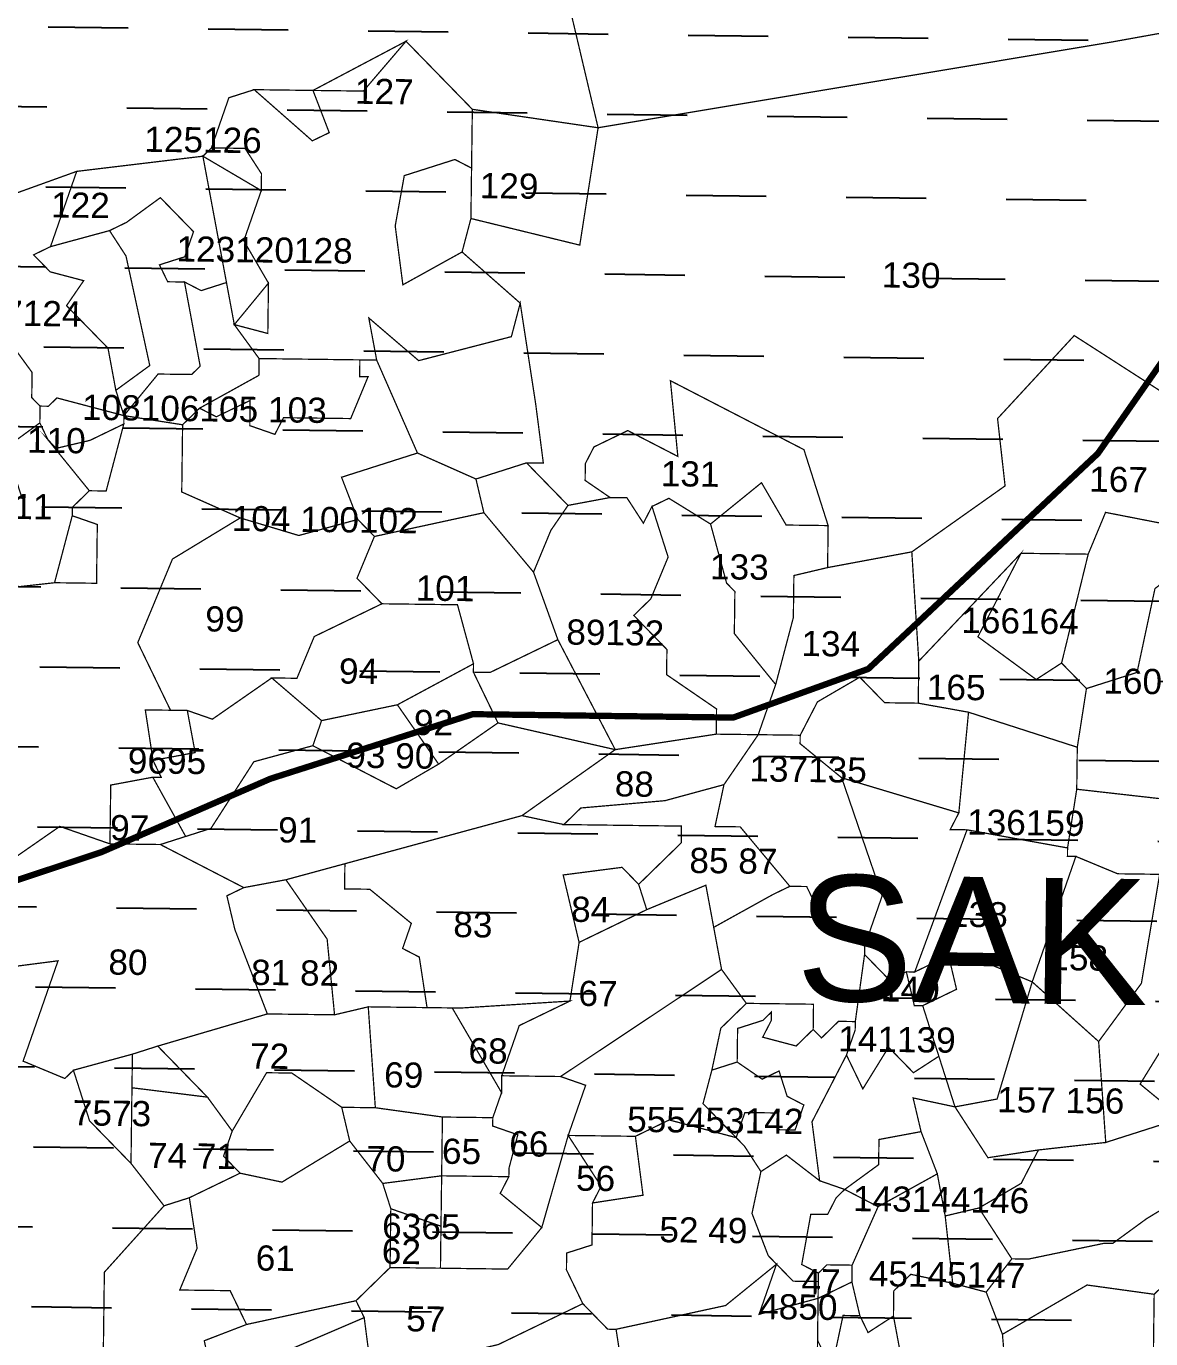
# Model space of a CAD drawing. Header units: metres. Extents: x 259278 to 277237, y 2171369 to 2185379.
# Drawn here: x 275978 to 276509, y 2173244 to 2173863 of the extents above; entities that cross this region are included whole.
import ezdxf

# ---------------------------------------------------------------- set-up
doc = ezdxf.new("R2010")
doc.units = ezdxf.units.M
doc.header["$MEASUREMENT"] = 0
for name, color, linetype in [('HAZARDS LINE', 1, 'Continuous'), ('RIVER @ 1', 4, 'Continuous'), ('SURVEY NO.', 7, 'Continuous'), ('SURVEY PLOT BOUNDARY', 35, 'Continuous'), ('VILLAGE NAME', 3, 'Continuous')]:
    doc.layers.add(name, color=color, linetype=linetype)
doc.styles.add('PDF Arial', font='arial.ttf')

msp = doc.modelspace()

# ---------------------------------------------------------------- hatches: boundary and pattern name
at = {"layer": 'RIVER @ 1'}
h = msp.add_hatch(dxfattribs=at)
h.set_pattern_fill('DASH', color=256, scale=11.894434, angle=-0.74564)
h.set_pattern_definition([(359.25436, (257896.262, 2170850.366), (38.253085, 37.270174), [37.76483, -37.76483])])
edge = h.paths.add_edge_path()
edge.add_line((277165.72, 2174242.72), (277165.78, 2174247.49))
edge.add_line((277165.78, 2174247.49), (277094.27, 2174236.52))
edge.add_line((277094.27, 2174236.52), (276998.98, 2174225.86))
edge.add_line((276998.98, 2174225.86), (276955.42, 2174230.4))
edge.add_line((276955.42, 2174230.4), (276872.28, 2174239.41))
edge.add_line((276872.28, 2174239.41), (276702.23, 2174273.35))
edge.add_line((276702.23, 2174273.35), (276619.24, 2174294.25))
edge.add_line((276619.24, 2174294.25), (276559.88, 2174302.96))
edge.add_line((276559.88, 2174302.96), (276468.81, 2174312.07))
edge.add_line((276468.81, 2174312.07), (276397.45, 2174313))
edge.add_line((276397.45, 2174313), (276314.05, 2174302.19))
edge.add_line((276314.05, 2174302.19), (276274.31, 2174294.78))
edge.add_line((276274.31, 2174294.78), (276234.46, 2174279.43))
edge.add_line((276234.46, 2174279.43), (276202.38, 2174252.09))
edge.add_line((276202.38, 2174252.09), (276174.17, 2174216.77))
edge.add_line((276174.17, 2174216.77), (276141.99, 2174181.5))
edge.add_line((276141.99, 2174181.5), (276130, 2174173.73))
edge.add_line((276130, 2174173.73), (276125.98, 2174169.81))
edge.add_line((276125.98, 2174169.81), (276109.97, 2174158.12))
edge.add_line((276109.97, 2174158.12), (276038.25, 2174131.3))
edge.add_line((276038.25, 2174131.3), (275879.07, 2174085.79))
edge.add_line((275879.07, 2174085.79), (275719.78, 2174032.34))
edge.add_line((275719.78, 2174032.34), (275663.97, 2174009.28))
edge.add_line((275663.97, 2174009.28), (275624.12, 2173993.93))
edge.add_line((275624.12, 2173993.93), (275560.08, 2173947.18))
edge.add_line((275560.08, 2173947.18), (275544.06, 2173935.49))
edge.add_line((275544.06, 2173935.49), (275495.98, 2173896.46))
edge.add_line((275495.98, 2173896.46), (275459.94, 2173869.17))
edge.add_line((275459.94, 2173869.17), (275439.86, 2173849.61))
edge.add_line((275439.86, 2173849.61), (275419.99, 2173845.9))
edge.add_line((275419.99, 2173845.9), (275408.09, 2173846.06))
edge.add_line((275408.09, 2173846.06), (275396.36, 2173858.1))
edge.add_line((275396.36, 2173858.1), (275388.74, 2173882))
edge.add_line((275388.74, 2173882), (275377.46, 2173929.73))
edge.add_line((275377.46, 2173929.73), (275378.14, 2173981.27))
edge.add_line((275378.14, 2173981.27), (275387.35, 2174080.29))
edge.add_line((275387.35, 2174080.29), (275392.09, 2174139.71))
edge.add_line((275392.09, 2174139.71), (275393.02, 2174211.08))
edge.add_line((275393.02, 2174211.08), (275390.19, 2174298.35))
edge.add_line((275390.19, 2174298.35), (275391.02, 2174361.79))
edge.add_line((275391.02, 2174361.79), (275403.68, 2174421.11))
edge.add_line((275403.68, 2174421.11), (275424.18, 2174472.39))
edge.add_line((275424.18, 2174472.39), (275452.26, 2174520.84))
edge.add_line((275452.26, 2174520.84), (275460.68, 2174535.36))
edge.add_line((275460.68, 2174535.36), (275476.79, 2174554.98))
edge.add_line((275476.79, 2174554.98), (275480.86, 2174562.86))
edge.add_line((275480.86, 2174562.86), (275488.94, 2174574.65))
edge.add_line((275488.94, 2174574.65), (275505.27, 2174610.13))
edge.add_line((275505.27, 2174610.13), (275513.71, 2174649.67))
edge.add_line((275513.71, 2174649.67), (275514.64, 2174721.04))
edge.add_line((275514.64, 2174721.04), (275492.4, 2174840.29))
edge.add_line((275492.4, 2174840.29), (275446.69, 2174983.65))
edge.add_line((275446.69, 2174983.65), (275407.87, 2175047.6))
edge.add_line((275407.87, 2175047.6), (275357.27, 2175119.64))
edge.add_line((275357.27, 2175119.64), (275278.96, 2175196))
edge.add_line((275278.96, 2175196), (275208.59, 2175272.26))
edge.add_line((275208.59, 2175272.26), (275173.43, 2175312.37))
edge.add_line((275173.43, 2175312.37), (275177.34, 2175308.35))
edge.add_line((275177.34, 2175308.35), (275103.1, 2175392.6))
edge.add_line((275103.1, 2175392.6), (274981.97, 2175529))
edge.add_line((274981.97, 2175529), (274892.44, 2175657.06))
edge.add_line((274892.44, 2175657.06), (274853.73, 2175728.94))
edge.add_line((274853.73, 2175728.94), (274811.36, 2175824.66))
edge.add_line((274811.36, 2175824.66), (274773.17, 2175936.2))
edge.add_line((274773.17, 2175936.2), (274761.74, 2175972.03))
edge.add_line((274761.74, 2175972.03), (274754.82, 2175997.51))
edge.add_line((274754.82, 2175997.51), (274750.16, 2175995.98))
edge.add_line((274750.16, 2175995.98), (274698.11, 2175957))
edge.add_line((274698.11, 2175957), (274721.01, 2175889.29))
edge.add_line((274721.01, 2175889.29), (274744.13, 2175837.44))
edge.add_line((274744.13, 2175837.44), (274798.13, 2175721.73))
edge.add_line((274798.13, 2175721.73), (274805.85, 2175705.77))
edge.add_line((274805.85, 2175705.77), (274817.49, 2175685.79))
edge.add_line((274817.49, 2175685.79), (274863.87, 2175593.98))
edge.add_line((274863.87, 2175593.98), (274863.82, 2175590.02))
edge.add_line((274863.82, 2175590.02), (274871.59, 2175578.02))
edge.add_line((274871.59, 2175578.02), (274914.42, 2175517.98))
edge.add_line((274914.42, 2175517.98), (274996.18, 2175401.92))
edge.add_line((274996.18, 2175401.92), (275097.75, 2175285.6))
edge.add_line((275097.75, 2175285.6), (275183.82, 2175197.24))
edge.add_line((275183.82, 2175197.24), (275219.04, 2175161.09))
edge.add_line((275219.04, 2175161.09), (275281.69, 2175100.79))
edge.add_line((275281.69, 2175100.79), (275289.52, 2175092.76))
edge.add_line((275289.52, 2175092.76), (275324.57, 2175044.72))
edge.add_line((275324.57, 2175044.72), (275332.4, 2175036.68))
edge.add_line((275332.4, 2175036.68), (275355.82, 2175008.62))
edge.add_line((275355.82, 2175008.62), (275359.58, 2174992.71))
edge.add_line((275359.58, 2174992.71), (275375.08, 2174964.75))
edge.add_line((275375.08, 2174964.75), (275378.89, 2174952.8))
edge.add_line((275378.89, 2174952.8), (275401.9, 2174893.02))
edge.add_line((275401.9, 2174893.02), (275420.74, 2174817.43))
edge.add_line((275420.74, 2174817.43), (275424.34, 2174789.63))
edge.add_line((275424.34, 2174789.63), (275424.08, 2174769.8))
edge.add_line((275424.08, 2174769.8), (275427.63, 2174738.03))
edge.add_line((275427.63, 2174738.03), (275427.48, 2174726.14))
edge.add_line((275427.48, 2174726.14), (275422.95, 2174682.58))
edge.add_line((275422.95, 2174682.58), (275401.94, 2174591.65))
edge.add_line((275401.94, 2174591.65), (275381.34, 2174532.43))
edge.add_line((275381.34, 2174532.43), (275373, 2174500.82))
edge.add_line((275373, 2174500.82), (275364.45, 2174473.08))
edge.add_line((275364.45, 2174473.08), (275352.3, 2174433.67))
edge.add_line((275352.3, 2174433.67), (275343.86, 2174394.13))
edge.add_line((275343.86, 2174394.13), (275343.91, 2174398.09))
edge.add_line((275343.91, 2174398.09), (275326.87, 2174307.11))
edge.add_line((275326.87, 2174307.11), (275309.82, 2174216.12))
edge.add_line((275309.82, 2174216.12), (275309.77, 2174212.16))
edge.add_line((275309.77, 2174212.16), (275288.2, 2174077.61))
edge.add_line((275288.2, 2174077.61), (275279.44, 2174014.28))
edge.add_line((275279.44, 2174014.28), (275274.91, 2173970.72))
edge.add_line((275274.91, 2173970.72), (275274.86, 2173966.75))
edge.add_line((275274.86, 2173966.75), (275264.82, 2173804.3))
edge.add_line((275264.82, 2173804.3), (275260.08, 2173744.88))
edge.add_line((275260.08, 2173744.88), (275254.1, 2173590.3))
edge.add_line((275254.1, 2173590.3), (275244.99, 2173499.22))
edge.add_line((275244.99, 2173499.22), (275236.44, 2173451.74))
edge.add_line((275236.44, 2173451.74), (275236.39, 2173447.78))
edge.add_line((275236.39, 2173447.78), (275232.01, 2173416.11))
edge.add_line((275232.01, 2173416.11), (275206.99, 2173321.26))
edge.add_line((275206.99, 2173321.26), (275194.53, 2173277.81))
edge.add_line((275194.53, 2173277.81), (275190.3, 2173258.03))
edge.add_line((275190.3, 2173258.03), (275169.3, 2173167.1))
edge.add_line((275169.3, 2173167.1), (275152.25, 2173076.12))
edge.add_line((275152.25, 2173076.12), (275147.64, 2173040.84))
edge.add_line((275147.64, 2173040.84), (275143.45, 2173008.82))
edge.add_line((275143.45, 2173008.82), (275109.1, 2172807.03))
edge.add_line((275109.1, 2172807.03), (275095.66, 2172688.24))
edge.add_line((275095.66, 2172688.24), (275086.6, 2172601.11))
edge.add_line((275086.6, 2172601.11), (275086.24, 2172573.36))
edge.add_line((275086.24, 2172573.36), (275081.34, 2172502.05))
edge.add_line((275081.34, 2172502.05), (275084.74, 2172458.38))
edge.add_line((275084.74, 2172458.38), (275084.23, 2172418.73))
edge.add_line((275084.23, 2172418.73), (275091.43, 2172363.12))
edge.add_line((275091.43, 2172363.12), (275105.48, 2172224.15))
edge.add_line((275105.48, 2172224.15), (275127.2, 2172065.25))
edge.add_line((275127.2, 2172065.25), (275134.62, 2172025.49))
edge.add_line((275134.62, 2172025.49), (275164.63, 2171894.24))
edge.add_line((275164.63, 2171894.24), (275198.24, 2171735.19))
edge.add_line((275198.24, 2171735.19), (275213.37, 2171679.47))
edge.add_line((275213.37, 2171679.47), (275246.88, 2171512.49))
edge.add_line((275246.88, 2171512.49), (275246.94, 2171516.45))
edge.add_line((275246.94, 2171516.45), (275269.33, 2171409.09))
edge.add_line((275269.33, 2171409.09), (275271.15, 2171397.17))

# ---------------------------------------------------------------- linework, layer by layer
at = {"layer": 'HAZARDS LINE', "lineweight": 18, "const_width": 2.97}
msp.add_lwpolyline([(275736.83, 2172600.58), (275705.73, 2172648.57), (275682.57, 2172696.46), (275667.33, 2172744.24), (275668.05, 2172799.75), (275672.53, 2172839.35), (275701.67, 2172946.04), (275726.65, 2173036.92), (275735.71, 2173124.04), (275724.54, 2173179.7), (275725.21, 2173231.24), (275737.77, 2173282.63), (275766.35, 2173345.71), (275810.57, 2173392.72), (275826.48, 2173396.48), (275830.5, 2173400.39), (275910.3, 2173439.01), (276013.83, 2173473.35), (276093.58, 2173508), (276189.13, 2173538.48), (276312.02, 2173536.88), (276375.76, 2173559.84), (276484.13, 2173661.54), (276560.9, 2173771.57)], dxfattribs=at)
at = {"layer": 'SURVEY PLOT BOUNDARY', "lineweight": 18, "const_width": 0.595}
for points in [[(276861.41, 2174013.52), (276860.43, 2173938.19), (276867.94, 2173906.37), (276879.73, 2173898.28), (276883.44, 2173878.41), (276875.46, 2173874.54), (276863.57, 2173874.7), (276847.92, 2173890.76), (276832.27, 2173906.83), (276745.31, 2173927.79), (276713.65, 2173932.17), (276649.76, 2173897.31), (276613.82, 2173877.95), (276490.62, 2173855.76), (276248.24, 2173815.29), (276233.21, 2173878.94), (276222.35, 2173958.39), (276211.49, 2174037.84), (276402.65, 2174102.76), (276573.21, 2174108.48)], [(276188.88, 2173824), (276188.52, 2173796.24), (276180.65, 2173800.31), (276156.76, 2173792.69), (276152.48, 2173768.95), (276156.09, 2173741.15), (276184.04, 2173756.65), (276211.48, 2173732.5), (276207.31, 2173716.69), (276163.55, 2173705.36), (276140.02, 2173725.5), (276143.73, 2173705.62), (276135.8, 2173705.72), (276088.23, 2173706.34), (276076.54, 2173722.36), (276092.35, 2173718.19), (276092.66, 2173741.97), (276081.02, 2173761.95), (276089.26, 2173785.64), (276089.37, 2173793.57), (276081.59, 2173805.57), (276065.74, 2173805.77), (276073.97, 2173829.46), (276085.92, 2173833.27), (276113.36, 2173809.12), (276121.34, 2173812.98), (276113.67, 2173832.91), (276137.45, 2173832.6), (276157.58, 2173856.13)], [(276113.67, 2173832.91), (276157.58, 2173856.13), (276137.45, 2173832.6)], [(276085.92, 2173833.27), (276113.67, 2173832.91), (276121.34, 2173812.98), (276113.36, 2173809.12)], [(276248.24, 2173815.29), (276239.59, 2173759.89), (276188.21, 2173772.45), (276188.52, 2173796.24), (276188.88, 2173824)], [(276089.26, 2173785.64), (276061.72, 2173801.86), (276065.74, 2173805.77), (276081.59, 2173805.57), (276089.37, 2173793.57)], [(275989.8, 2173759.18), (276002.15, 2173794.7), (276061.72, 2173801.86), (276072.84, 2173742.23), (276060.89, 2173738.42), (276053.02, 2173742.49), (276045.09, 2173742.59), (276041.23, 2173750.58), (276053.17, 2173754.39), (276057.29, 2173766.23), (276041.64, 2173782.29), (276025.63, 2173770.61), (276017.65, 2173766.74)], [(276089.26, 2173785.64), (276081.02, 2173761.95), (276092.66, 2173741.97), (276076.54, 2173722.36), (276072.84, 2173742.23), (276061.72, 2173801.86)], [(276188.52, 2173796.24), (276188.21, 2173772.45), (276184.04, 2173756.65), (276156.09, 2173741.15), (276152.48, 2173768.95), (276156.76, 2173792.69), (276180.65, 2173800.31)], [(275989.8, 2173759.18), (275981.82, 2173755.31), (275989.64, 2173747.28), (276005.45, 2173743.11), (275997.36, 2173731.32), (276016.93, 2173711.24), (276020.63, 2173691.36), (276024.44, 2173679.41), (275992.83, 2173687.76), (275988.82, 2173683.84), (275984.85, 2173683.9), (275980.94, 2173687.91), (275981.09, 2173699.81), (275969.41, 2173715.82), (275957.77, 2173735.8), (275957.88, 2173743.73), (275938.42, 2173771.74), (276002.15, 2173794.7)], [(276053.02, 2173742.49), (276060.43, 2173702.74), (276056.41, 2173698.83), (276040.56, 2173699.03), (276024.44, 2173679.41), (276020.63, 2173691.36), (276036.64, 2173703.05), (276025.42, 2173754.75), (276017.65, 2173766.74), (276025.63, 2173770.61), (276041.64, 2173782.29), (276057.29, 2173766.23), (276053.17, 2173754.39), (276041.23, 2173750.58), (276045.09, 2173742.59)], [(276020.63, 2173691.36), (276016.93, 2173711.24), (275997.36, 2173731.32), (276005.45, 2173743.11), (275989.64, 2173747.28), (275981.82, 2173755.31), (275989.8, 2173759.18), (276017.65, 2173766.74), (276025.42, 2173754.75), (276036.64, 2173703.05)], [(276072.84, 2173742.23), (276076.54, 2173722.36), (276088.23, 2173706.34), (276088.13, 2173698.41), (276060.17, 2173682.92), (276052.14, 2173675.09), (276024.44, 2173679.41), (276040.56, 2173699.03), (276056.41, 2173698.83), (276060.43, 2173702.74), (276053.02, 2173742.49), (276060.89, 2173738.42)], [(276076.54, 2173722.36), (276092.66, 2173741.97), (276092.35, 2173718.19)], [(275984.85, 2173683.9), (275984.75, 2173675.97), (275968.74, 2173664.28), (275953.45, 2173708.1), (275945.52, 2173708.2), (275949.38, 2173700.22), (275945.16, 2173680.45), (275941.04, 2173668.6), (275940.89, 2173656.71), (275944.75, 2173648.73), (275928.68, 2173633.08), (275913.24, 2173665), (275913.29, 2173668.97), (275909.48, 2173680.91), (275913.55, 2173688.79), (275917.56, 2173692.7), (275925.49, 2173692.6), (275929.66, 2173708.41), (275925.8, 2173716.39), (275957.77, 2173735.8), (275969.41, 2173715.82), (275981.09, 2173699.81), (275980.94, 2173687.91)], [(276214.46, 2173657.11), (276190.58, 2173649.49), (276162.98, 2173661.75), (276143.73, 2173705.62), (276140.02, 2173725.5), (276163.55, 2173705.36), (276207.31, 2173716.69), (276211.48, 2173732.5), (276218.79, 2173684.82), (276222.39, 2173657.01)], [(276060.17, 2173682.92), (276088.13, 2173698.41), (276088.23, 2173706.34), (276135.8, 2173705.72), (276135.7, 2173697.79), (276139.66, 2173697.74), (276131.48, 2173678.02), (276099.76, 2173678.43), (276095.69, 2173670.56), (276083.85, 2173674.68), (276084.01, 2173686.57), (276068.05, 2173678.85)], [(276162.98, 2173661.75), (276127.15, 2173650.32), (276134.82, 2173630.39), (276106.97, 2173622.82), (276079.32, 2173631.11), (276051.73, 2173643.37), (276052.14, 2173675.09), (276060.17, 2173682.92), (276068.05, 2173678.85), (276084.01, 2173686.57), (276083.85, 2173674.68), (276095.69, 2173670.56), (276099.76, 2173678.43), (276131.48, 2173678.02), (276139.66, 2173697.74), (276135.7, 2173697.79), (276135.8, 2173705.72), (276143.73, 2173705.62)], [(276356.81, 2173627.5), (276336.99, 2173627.76), (276325.36, 2173647.74), (276301.32, 2173628.23), (276281.65, 2173640.38), (276273.67, 2173636.52), (276269.6, 2173628.64), (276261.83, 2173640.64), (276253.9, 2173640.74), (276242.11, 2173648.82), (276242.21, 2173656.75), (276246.28, 2173664.63), (276262.24, 2173672.35), (276285.87, 2173660.15), (276282.37, 2173695.89), (276345.39, 2173663.34)], [(276024.44, 2173679.41), (276024.39, 2173675.45), (276008.43, 2173667.73), (275992.52, 2173663.97), (275988.61, 2173667.98), (275984.75, 2173675.97), (275984.85, 2173683.9), (275988.82, 2173683.84), (275992.83, 2173687.76)], [(276008.12, 2173643.94), (276000.09, 2173636.11), (276000.04, 2173632.15), (275991.7, 2173600.53), (275928.17, 2173593.43), (275924.67, 2173629.16), (275928.68, 2173633.08), (275944.75, 2173648.73), (275976.36, 2173640.39), (275968.74, 2173664.28), (275984.75, 2173675.97), (275988.61, 2173667.98)], [(275988.61, 2173667.98), (275992.52, 2173663.97), (276008.43, 2173667.73), (276024.39, 2173675.45), (276016.05, 2173643.83), (276008.12, 2173643.94)], [(276190.58, 2173649.49), (276194.33, 2173633.58), (276142.65, 2173622.36), (276134.82, 2173630.39), (276127.15, 2173650.32), (276162.98, 2173661.75)], [(276234.03, 2173637.03), (276225.94, 2173625.24), (276217.76, 2173605.52), (276194.33, 2173633.58), (276190.58, 2173649.49), (276214.46, 2173657.11)], [(276356.56, 2173607.68), (276340.65, 2173603.92), (276340.39, 2173584.1), (276332.05, 2173552.48), (276312.54, 2173576.53), (276312.8, 2173596.35), (276308.88, 2173600.37), (276301.32, 2173628.23), (276325.36, 2173647.74), (276336.99, 2173627.76), (276356.81, 2173627.5)], [(276273.67, 2173636.52), (276281.29, 2173612.62), (276273.1, 2173592.9), (276265.07, 2173585.08), (276280.72, 2173569.01), (276280.57, 2173557.12), (276304.14, 2173540.95), (276303.99, 2173529.05), (276256.32, 2173521.74), (276229.24, 2173573.65), (276217.76, 2173605.52), (276225.94, 2173625.24), (276234.03, 2173637.03), (276253.9, 2173640.74), (276261.83, 2173640.64), (276269.6, 2173628.64)], [(276301.32, 2173628.23), (276308.88, 2173600.37), (276312.8, 2173596.35), (276312.54, 2173576.53), (276332.05, 2173552.48), (276323.81, 2173528.8), (276303.99, 2173529.05), (276304.14, 2173540.95), (276280.57, 2173557.12), (276280.72, 2173569.01), (276265.07, 2173585.08), (276273.1, 2173592.9), (276281.29, 2173612.62), (276273.67, 2173636.52), (276281.65, 2173640.38)], [(275991.7, 2173600.53), (276000.04, 2173632.15), (276011.88, 2173628.03), (276011.52, 2173600.27)], [(276217.76, 2173605.52), (276229.24, 2173573.65), (276197.32, 2173558.2), (276189.39, 2173558.3), (276189.44, 2173562.27), (276181.87, 2173590.13), (276146.2, 2173590.59), (276134.46, 2173602.64), (276142.65, 2173622.36), (276194.33, 2173633.58)], [(276531.24, 2173625.23), (276531.08, 2173613.34), (276511.06, 2173597.74), (276502.61, 2173558.19), (276478.72, 2173550.57), (276466.99, 2173562.62), (276479.55, 2173614.01), (276487.74, 2173633.73)], [(276142.65, 2173622.36), (276134.46, 2173602.64), (276146.2, 2173590.59), (276114.28, 2173575.14), (276106.09, 2173555.42), (276094.2, 2173555.58), (276066.19, 2173536.11), (276054.35, 2173540.23), (276046.42, 2173540.34), (276030.98, 2173572.26), (276047.35, 2173611.7), (276079.32, 2173631.11), (276106.97, 2173622.82), (276134.82, 2173630.39)], [(276574.53, 2173600.88), (276546.79, 2173601.24), (276518.52, 2173561.95), (276518.31, 2173546.09), (276513.73, 2173498.57), (276474.14, 2173503.05), (276474.4, 2173522.87), (276478.72, 2173550.57), (276502.61, 2173558.19), (276511.06, 2173597.74), (276531.08, 2173613.34), (276531.24, 2173625.23), (276539.11, 2173621.17), (276566.76, 2173612.87)], [(276343.63, 2173528.54), (276323.81, 2173528.8), (276332.05, 2173552.48), (276340.39, 2173584.1), (276340.65, 2173603.92), (276356.56, 2173607.68), (276396.3, 2173615.09), (276399.59, 2173563.5), (276399.34, 2173543.67), (276383.48, 2173543.88), (276371.74, 2173555.93), (276351.77, 2173544.29)], [(276423.07, 2173539.4), (276399.34, 2173543.67), (276399.59, 2173563.5), (276447.84, 2173614.42), (276427.5, 2173575.03), (276454.99, 2173554.85), (276466.99, 2173562.62), (276478.72, 2173550.57), (276474.4, 2173522.87)], [(276466.99, 2173562.62), (276454.99, 2173554.85), (276427.5, 2173575.03), (276447.84, 2173614.42), (276479.55, 2173614.01)], [(276153.51, 2173542.91), (276117.73, 2173535.44), (276094.2, 2173555.58), (276106.09, 2173555.42), (276114.28, 2173575.14), (276146.2, 2173590.59), (276181.87, 2173590.13), (276189.44, 2173562.27)], [(276256.32, 2173521.74), (276200.97, 2173534.36), (276189.39, 2173558.3), (276197.32, 2173558.2), (276229.24, 2173573.65)], [(276200.97, 2173534.36), (276172.97, 2173514.9), (276153.51, 2173542.91), (276189.44, 2173562.27), (276189.39, 2173558.3)], [(276038.18, 2173516.65), (276058.06, 2173520.36), (276054.35, 2173540.23), (276066.19, 2173536.11), (276094.2, 2173555.58), (276117.73, 2173535.44), (276113.61, 2173523.6), (276085.75, 2173516.03), (276065.52, 2173484.57), (276053.58, 2173480.76), (276038.08, 2173508.72), (276042.04, 2173508.67)], [(276399.34, 2173543.67), (276423.07, 2173539.4), (276418.49, 2173491.87), (276363.19, 2173508.46), (276343.58, 2173524.57), (276343.63, 2173528.54), (276351.77, 2173544.29), (276371.74, 2173555.93), (276383.48, 2173543.88)], [(276054.35, 2173540.23), (276058.06, 2173520.36), (276038.18, 2173516.65), (276034.53, 2173540.49), (276046.42, 2173540.34)], [(276172.97, 2173514.9), (276152.99, 2173503.26), (276113.61, 2173523.6), (276117.73, 2173535.44), (276153.51, 2173542.91)], [(276474.4, 2173522.87), (276474.14, 2173503.05), (276469.81, 2173475.34), (276422.35, 2173483.89), (276414.42, 2173484), (276418.49, 2173491.87), (276423.07, 2173539.4)], [(276256.32, 2173521.74), (276212.3, 2173490.59), (276128.74, 2173467.89), (276100.89, 2173460.32), (276081.02, 2173456.61), (276041.63, 2173476.95), (276053.58, 2173480.76), (276065.52, 2173484.57), (276085.75, 2173516.03), (276113.61, 2173523.6), (276152.99, 2173503.26), (276172.97, 2173514.9), (276200.97, 2173534.36)], [(276212.3, 2173490.59), (276256.32, 2173521.74), (276303.99, 2173529.05), (276323.81, 2173528.8), (276307.64, 2173505.21), (276279.79, 2173497.65), (276240.1, 2173494.2), (276232.07, 2173486.37)], [(276343.63, 2173528.54), (276343.58, 2173524.57), (276363.19, 2173508.46), (276382.29, 2173452.69), (276374.05, 2173429.01), (276354.34, 2173437.19), (276354.39, 2173441.16), (276346.67, 2173457.12), (276338.74, 2173457.22), (276315.31, 2173485.29), (276303.42, 2173485.44), (276307.64, 2173505.21), (276323.81, 2173528.8)], [(276053.58, 2173480.76), (276041.63, 2173476.95), (276017.85, 2173477.26), (276018.21, 2173505.01), (276038.08, 2173508.72)], [(276418.49, 2173491.87), (276414.42, 2173484), (276422.35, 2173483.89), (276397.69, 2173416.8), (276393.72, 2173416.85), (276385.74, 2173412.99), (276374, 2173425.04), (276374.05, 2173429.01), (276382.29, 2173452.69), (276363.19, 2173508.46)], [(276302.8, 2173437.86), (276299.1, 2173457.74), (276271.19, 2173446.21), (276267.38, 2173458.15), (276287.46, 2173477.72), (276287.57, 2173485.65), (276232.07, 2173486.37), (276240.1, 2173494.2), (276279.79, 2173497.65), (276307.64, 2173505.21), (276303.42, 2173485.44), (276315.31, 2173485.29), (276338.74, 2173457.22), (276330.76, 2173453.36)], [(276513.73, 2173498.57), (276513.52, 2173482.71), (276513.27, 2173462.88), (276493.44, 2173463.14), (276473.73, 2173471.33), (276469.76, 2173471.38), (276469.81, 2173475.34), (276474.14, 2173503.05)], [(276232.07, 2173486.37), (276287.57, 2173485.65), (276287.46, 2173477.72), (276267.38, 2173458.15), (276259.56, 2173466.18), (276231.76, 2173462.58), (276239.27, 2173430.76), (276234.95, 2173403.06), (276183.36, 2173399.76), (276179.4, 2173399.81), (276167.5, 2173399.97), (276163.85, 2173423.81), (276155.97, 2173427.88), (276160.09, 2173439.72), (276140.48, 2173455.84), (276128.59, 2173455.99), (276128.74, 2173467.89), (276212.3, 2173490.59)], [(276017.85, 2173477.26), (276041.63, 2173476.95), (276081.02, 2173456.61), (276073.04, 2173452.75), (276076.79, 2173436.84), (276092.13, 2173396.98), (276040.39, 2173381.8), (276028.45, 2173377.99), (276000.6, 2173370.42), (275996.58, 2173366.5), (275976.86, 2173374.69), (275993.34, 2173422.06), (275965.54, 2173418.46), (275941.96, 2173434.63), (275966.16, 2173466.04), (275994.16, 2173485.5)], [(276469.81, 2173475.34), (276469.76, 2173471.38), (276473.73, 2173471.33), (276453.13, 2173412.11), (276433.41, 2173420.3), (276421.57, 2173424.42), (276413.65, 2173424.52), (276397.69, 2173416.8), (276422.35, 2173483.89)], [(276557.03, 2173474.21), (276540.5, 2173422.87), (276504.05, 2173363.87), (276523.66, 2173347.75), (276487.83, 2173336.32), (276484.48, 2173383.95), (276504.67, 2173411.44), (276513.27, 2173462.88), (276513.52, 2173482.71)], [(276513.27, 2173462.88), (276504.67, 2173411.44), (276484.48, 2173383.95), (276453.13, 2173412.11), (276473.73, 2173471.33), (276493.44, 2173463.14)], [(276576.74, 2173466.02), (276551.82, 2173379.11), (276535.81, 2173367.42), (276523.66, 2173347.75), (276504.05, 2173363.87), (276540.5, 2173422.87), (276557.03, 2173474.21)], [(276167.5, 2173399.97), (276139.76, 2173400.33), (276123.85, 2173396.57), (276120.35, 2173432.31), (276100.89, 2173460.32), (276128.74, 2173467.89), (276128.59, 2173455.99), (276140.48, 2173455.84), (276160.09, 2173439.72), (276155.97, 2173427.88), (276163.85, 2173423.81)], [(276267.38, 2173458.15), (276271.19, 2173446.21), (276239.27, 2173430.76), (276231.76, 2173462.58), (276259.56, 2173466.18)], [(276123.85, 2173396.57), (276092.13, 2173396.98), (276076.79, 2173436.84), (276073.04, 2173452.75), (276081.02, 2173456.61), (276100.89, 2173460.32), (276120.35, 2173432.31)], [(276306.51, 2173417.99), (276230.52, 2173367.43), (276202.77, 2173367.79), (276211.01, 2173391.47), (276234.95, 2173403.06), (276239.27, 2173430.76), (276271.19, 2173446.21), (276299.1, 2173457.74), (276302.8, 2173437.86)], [(276374.05, 2173429.01), (276374, 2173425.04), (276369.63, 2173393.37), (276361.7, 2173393.48), (276353.67, 2173385.65), (276349.75, 2173389.67), (276349.91, 2173401.56), (276318.2, 2173401.97), (276306.51, 2173417.99), (276302.8, 2173437.86), (276330.76, 2173453.36), (276338.74, 2173457.22), (276346.67, 2173457.12), (276354.39, 2173441.16), (276354.34, 2173437.19)], [(276393.72, 2173416.85), (276397.48, 2173400.94), (276401.44, 2173400.89), (276409.06, 2173377), (276397.07, 2173369.22), (276385.33, 2173381.27), (276373.18, 2173361.6), (276365.46, 2173377.57), (276369.57, 2173389.41), (276369.63, 2173393.37), (276374, 2173425.04), (276385.74, 2173412.99)], [(276401.44, 2173400.89), (276397.48, 2173400.94), (276393.72, 2173416.85), (276397.69, 2173416.8), (276413.65, 2173424.52), (276417.4, 2173408.61)], [(276453.13, 2173412.11), (276436.55, 2173356.81), (276416.68, 2173353.11), (276409.06, 2173377), (276401.44, 2173400.89), (276417.4, 2173408.61), (276413.65, 2173424.52), (276421.57, 2173424.42), (276433.41, 2173420.3)], [(276313.41, 2173338.59), (276281.8, 2173346.93), (276265.84, 2173339.21), (276242.05, 2173339.52), (276234.12, 2173339.62), (276242.36, 2173363.31), (276230.52, 2173367.43), (276306.51, 2173417.99), (276318.2, 2173401.97), (276306.15, 2173390.23), (276301.93, 2173370.46), (276297.76, 2173354.65)], [(276484.48, 2173383.95), (276487.83, 2173336.32), (276456.06, 2173332.77), (276432.23, 2173329.11), (276416.68, 2173353.11), (276436.55, 2173356.81), (276453.13, 2173412.11)], [(276202.77, 2173367.79), (276202.67, 2173359.86), (276179.4, 2173399.81), (276183.36, 2173399.76), (276234.95, 2173403.06), (276211.01, 2173391.47)], [(276143.1, 2173352.7), (276127.24, 2173352.91), (276103.67, 2173369.08), (276091.77, 2173369.23), (276075.55, 2173341.68), (276063.87, 2173357.7), (276040.39, 2173381.8), (276092.13, 2173396.98), (276123.85, 2173396.57), (276139.76, 2173400.33)], [(276143.1, 2173352.7), (276139.76, 2173400.33), (276167.5, 2173399.97), (276179.4, 2173399.81), (276202.67, 2173359.86), (276198.55, 2173348.01), (276174.76, 2173348.32)], [(276349.75, 2173389.67), (276341.72, 2173381.84), (276325.92, 2173386.01), (276329.98, 2173393.89), (276330.04, 2173397.85), (276326.02, 2173393.94), (276314.08, 2173390.13), (276313.87, 2173374.27), (276301.93, 2173370.46), (276306.15, 2173390.23), (276318.2, 2173401.97), (276349.91, 2173401.56)], [(276349.75, 2173389.67), (276353.67, 2173385.65), (276361.7, 2173393.48), (276369.63, 2173393.37), (276369.57, 2173389.41), (276365.46, 2173377.57), (276349.19, 2173346.05), (276352.79, 2173318.25), (276337.09, 2173330.35), (276325.09, 2173322.57), (276317.32, 2173334.57), (276313.41, 2173338.59), (276317.52, 2173350.43), (276325.45, 2173350.33), (276329.42, 2173350.28), (276333.38, 2173350.22), (276333.28, 2173342.3), (276341.21, 2173342.19), (276345.33, 2173354.03), (276337.45, 2173358.1), (276333.64, 2173370.05), (276325.66, 2173366.19), (276313.87, 2173374.27), (276314.08, 2173390.13), (276326.02, 2173393.94), (276330.04, 2173397.85), (276329.98, 2173393.89), (276325.92, 2173386.01), (276341.72, 2173381.84)], [(276028.24, 2173362.13), (276027.78, 2173326.44), (276008.22, 2173346.53), (276000.6, 2173370.42), (276028.45, 2173377.99)], [(276063.87, 2173357.7), (276028.24, 2173362.13), (276028.45, 2173377.99), (276040.39, 2173381.8)], [(276416.68, 2173353.11), (276396.91, 2173357.33), (276400.67, 2173341.42), (276380.8, 2173337.71), (276380.64, 2173325.82), (276364.63, 2173314.13), (276352.79, 2173318.25), (276349.19, 2173346.05), (276365.46, 2173377.57), (276373.18, 2173361.6), (276385.33, 2173381.27), (276397.07, 2173369.22), (276409.06, 2173377)], [(276301.93, 2173370.46), (276313.87, 2173374.27), (276325.66, 2173366.19), (276333.64, 2173370.05), (276337.45, 2173358.1), (276345.33, 2173354.03), (276341.21, 2173342.19), (276333.28, 2173342.3), (276333.38, 2173350.22), (276329.42, 2173350.28), (276325.45, 2173350.33), (276317.52, 2173350.43), (276313.41, 2173338.59), (276297.76, 2173354.65)], [(276131, 2173337), (276099.03, 2173317.59), (276079.26, 2173321.81), (276071.44, 2173329.84), (276075.55, 2173341.68), (276091.77, 2173369.23), (276103.67, 2173369.08), (276127.24, 2173352.91)], [(276230.52, 2173367.43), (276242.36, 2173363.31), (276234.12, 2173339.62), (276221.66, 2173296.16), (276202.05, 2173312.28), (276206.11, 2173320.16), (276206.17, 2173324.12), (276210.34, 2173339.93), (276198.5, 2173344.05), (276198.55, 2173348.01), (276202.67, 2173359.86), (276202.77, 2173367.79)], [(276063.87, 2173357.7), (276075.55, 2173341.68), (276071.44, 2173329.84), (276079.26, 2173321.81), (276055.32, 2173310.22), (276043.38, 2173306.41), (276027.78, 2173326.44), (276028.24, 2173362.13)], [(276174.4, 2173320.57), (276146.6, 2173316.97), (276131, 2173337), (276127.24, 2173352.91), (276143.1, 2173352.7), (276174.76, 2173348.32)], [(276427.95, 2173305.37), (276412.05, 2173301.62), (276408.34, 2173321.49), (276400.67, 2173341.42), (276396.91, 2173357.33), (276416.68, 2173353.11), (276432.23, 2173329.11), (276456.06, 2173332.77), (276447.93, 2173317.01)], [(276206.11, 2173320.16), (276174.4, 2173320.57), (276174.76, 2173348.32), (276198.55, 2173348.01), (276198.5, 2173344.05), (276210.34, 2173339.93), (276206.17, 2173324.12)], [(276313.41, 2173338.59), (276317.32, 2173334.57), (276325.09, 2173322.57), (276320.87, 2173302.8), (276328.54, 2173282.87), (276332.45, 2173278.86), (276308.41, 2173259.34), (276256.72, 2173248.12), (276252.76, 2173248.17), (276241.02, 2173260.22), (276233.3, 2173276.18), (276233.4, 2173284.11), (276245.34, 2173287.92), (276245.6, 2173307.75), (276269.44, 2173311.4), (276265.84, 2173339.21), (276281.8, 2173346.93)], [(276539.16, 2173319.79), (276507.19, 2173300.38), (276491.17, 2173288.69), (276487.21, 2173288.74), (276451.43, 2173281.28), (276443.5, 2173281.38), (276427.95, 2173305.37), (276447.93, 2173317.01), (276456.06, 2173332.77), (276487.83, 2173336.32), (276523.66, 2173347.75)], [(276364.63, 2173314.13), (276380.64, 2173325.82), (276380.8, 2173337.71), (276400.67, 2173341.42), (276408.34, 2173321.49), (276380.38, 2173305.99)], [(276146.6, 2173316.97), (276150.41, 2173305.02), (276150.05, 2173277.27), (276133.99, 2173261.61), (276082.3, 2173250.39), (276074.57, 2173266.35), (276050.79, 2173266.66), (276058.98, 2173286.38), (276055.32, 2173310.22), (276079.26, 2173321.81), (276099.03, 2173317.59), (276131, 2173337)], [(276245.6, 2173307.75), (276245.34, 2173287.92), (276233.4, 2173284.11), (276233.3, 2173276.18), (276241.02, 2173260.22), (276201.12, 2173240.91), (276169.3, 2173233.4), (276161.17, 2173217.64), (276157.15, 2173213.73), (276141.45, 2173225.83), (276137.85, 2173253.63), (276133.99, 2173261.61), (276150.05, 2173277.27), (276173.83, 2173276.96), (276205.55, 2173276.54), (276221.66, 2173296.16), (276234.12, 2173339.62), (276249.67, 2173315.63)], [(276265.84, 2173339.21), (276269.44, 2173311.4), (276245.6, 2173307.75), (276249.67, 2173315.63), (276234.12, 2173339.62), (276242.05, 2173339.52)], [(276352.79, 2173318.25), (276364.63, 2173314.13), (276360.61, 2173310.22), (276356.55, 2173302.34), (276348.62, 2173302.44), (276344.34, 2173278.7), (276352.22, 2173274.64), (276352.17, 2173270.67), (276340.28, 2173270.83), (276332.45, 2173278.86), (276328.54, 2173282.87), (276320.87, 2173302.8), (276325.09, 2173322.57), (276337.09, 2173330.35)], [(276412.05, 2173301.62), (276415.6, 2173269.85), (276395.83, 2173274.07), (276387.8, 2173266.24), (276387.64, 2173254.35), (276375.65, 2173246.57), (276371.78, 2173254.55), (276368.03, 2173270.46), (276368.08, 2173274.43), (276368.13, 2173278.39), (276380.38, 2173305.99), (276408.34, 2173321.49)], [(276174.09, 2173296.78), (276150.41, 2173305.02), (276146.6, 2173316.97), (276174.4, 2173320.57)], [(276221.66, 2173296.16), (276205.55, 2173276.54), (276173.83, 2173276.96), (276174.09, 2173296.78), (276174.4, 2173320.57), (276206.11, 2173320.16), (276202.05, 2173312.28)], [(276514.7, 2173268.56), (276510.69, 2173264.64), (276479.02, 2173269.02), (276439.07, 2173245.75), (276431.4, 2173265.67), (276443.5, 2173281.38), (276451.43, 2173281.28), (276487.21, 2173288.74), (276491.17, 2173288.69), (276507.19, 2173300.38), (276539.16, 2173319.79)], [(276082.3, 2173250.39), (276062.37, 2173242.72), (276069.84, 2173206.93), (276049.91, 2173199.26), (276014.39, 2173211.62), (276015.21, 2173275.06), (276043.38, 2173306.41), (276055.32, 2173310.22), (276058.98, 2173286.38), (276050.79, 2173266.66), (276074.57, 2173266.35)], [(276380.38, 2173305.99), (276368.13, 2173278.39), (276356.24, 2173278.55), (276352.22, 2173274.64), (276344.34, 2173278.7), (276348.62, 2173302.44), (276356.55, 2173302.34), (276360.61, 2173310.22), (276364.63, 2173314.13)], [(276173.83, 2173276.96), (276150.05, 2173277.27), (276150.41, 2173305.02), (276174.09, 2173296.78)], [(276415.6, 2173269.85), (276412.05, 2173301.62), (276427.95, 2173305.37), (276443.5, 2173281.38), (276431.4, 2173265.67)], [(276352.07, 2173262.74), (276351.81, 2173242.92), (276351.6, 2173227.06), (276347.59, 2173223.14), (276339.66, 2173223.25), (276335.64, 2173219.33), (276311.86, 2173219.64), (276299.66, 2173196.01), (276315.46, 2173191.84), (276287.56, 2173180.31), (276263.82, 2173184.58), (276263.87, 2173188.54), (276272.11, 2173212.23), (276260.37, 2173224.28), (276256.72, 2173248.12), (276308.41, 2173259.34), (276332.45, 2173278.86), (276324.21, 2173255.17)], [(276352.17, 2173270.67), (276352.07, 2173262.74), (276324.21, 2173255.17), (276332.45, 2173278.86), (276340.28, 2173270.83)], [(276368.03, 2173270.46), (276352.07, 2173262.74), (276352.17, 2173270.67), (276352.22, 2173274.64), (276356.24, 2173278.55), (276368.13, 2173278.39), (276368.08, 2173274.43)], [(276415.6, 2173269.85), (276431.4, 2173265.67), (276439.07, 2173245.75), (276442.52, 2173206.05), (276426.51, 2173194.36), (276422.54, 2173194.41), (276410.6, 2173190.6), (276406.64, 2173190.65), (276394.69, 2173186.84), (276383.16, 2173214.75), (276391.24, 2173226.54), (276391.35, 2173234.47), (276387.64, 2173254.35), (276387.8, 2173266.24), (276395.83, 2173274.07)], [(276371.78, 2173254.55), (276363.86, 2173254.66), (276359.63, 2173234.88), (276355.67, 2173234.94), (276351.81, 2173242.92), (276352.07, 2173262.74), (276368.03, 2173270.46)], [(276573.8, 2173240.03), (276573.54, 2173220.2), (276501.88, 2173197.34), (276474.08, 2173193.74), (276458.43, 2173209.81), (276442.52, 2173206.05), (276439.07, 2173245.75), (276479.02, 2173269.02), (276510.69, 2173264.64), (276510.27, 2173232.92), (276538.13, 2173240.49)], [(276069.84, 2173206.93), (276062.37, 2173242.72), (276082.3, 2173250.39), (276133.99, 2173261.61), (276137.85, 2173253.63), (276101.96, 2173238.24), (276105.67, 2173218.36)], [(276256.72, 2173248.12), (276260.37, 2173224.28), (276248.17, 2173200.65), (276236.43, 2173212.69), (276220.42, 2173201.01), (276216.77, 2173224.85), (276161.17, 2173217.64), (276169.3, 2173233.4), (276201.12, 2173240.91), (276241.02, 2173260.22), (276252.76, 2173248.17)], [(276141.45, 2173225.83), (276105.67, 2173218.36), (276101.96, 2173238.24), (276137.85, 2173253.63)], [(276351.81, 2173242.92), (276355.67, 2173234.94), (276359.63, 2173234.88), (276363.86, 2173254.66), (276371.78, 2173254.55), (276375.65, 2173246.57), (276387.64, 2173254.35), (276391.35, 2173234.47), (276371.47, 2173230.76), (276367.41, 2173222.89), (276355.41, 2173215.11), (276351.6, 2173227.06)]]:
    msp.add_lwpolyline(points, close=True, dxfattribs=at)
for points in [[(276233.21, 2173878.94), (276248.24, 2173815.29), (276188.88, 2173824), (276157.58, 2173856.13), (276113.67, 2173832.91), (276085.92, 2173833.27), (276073.97, 2173829.46), (276065.74, 2173805.77), (276061.72, 2173801.86), (276002.15, 2173794.7), (275938.42, 2173771.74), (275910.56, 2173764.17), (275922.2, 2173744.19), (275894.45, 2173744.55), (275858.62, 2173733.12), (275866.08, 2173697.34), (275866.03, 2173693.37), (275822.11, 2173670.15), (275798.23, 2173662.53), (275798.28, 2173666.5), (275795.24, 2173737.91), (275788.5, 2173829.21), (275784.74, 2173845.12), (275829.28, 2173915.92)], [(276535.87, 2173676.72), (276472.96, 2173717.2), (276436.77, 2173678.01), (276440.32, 2173646.24), (276396.3, 2173615.09), (276356.56, 2173607.68), (276356.81, 2173627.5), (276345.39, 2173663.34), (276282.37, 2173695.89), (276285.87, 2173660.15), (276262.24, 2173672.35), (276246.28, 2173664.63), (276242.21, 2173656.75), (276242.11, 2173648.82), (276253.9, 2173640.74), (276234.03, 2173637.03), (276214.46, 2173657.11), (276222.39, 2173657.01), (276218.79, 2173684.82), (276211.48, 2173732.5), (276184.04, 2173756.65), (276188.21, 2173772.45), (276239.59, 2173759.89), (276248.24, 2173815.29), (276490.62, 2173855.76), (276613.82, 2173877.95)], [(276531.24, 2173625.23), (276487.74, 2173633.73), (276479.55, 2173614.01), (276447.84, 2173614.42), (276399.59, 2173563.5), (276396.3, 2173615.09), (276440.32, 2173646.24), (276436.77, 2173678.01), (276472.96, 2173717.2), (276535.87, 2173676.72)], [(275928.17, 2173593.43), (275991.7, 2173600.53), (276011.52, 2173600.27), (276011.88, 2173628.03), (276000.04, 2173632.15), (276000.09, 2173636.11), (276008.12, 2173643.94), (276016.05, 2173643.83), (276024.39, 2173675.45), (276024.44, 2173679.41), (276052.14, 2173675.09), (276051.73, 2173643.37), (276079.32, 2173631.11), (276047.35, 2173611.7), (276030.98, 2173572.26), (276046.42, 2173540.34), (276034.53, 2173540.49), (276038.18, 2173516.65), (276042.04, 2173508.67), (276038.08, 2173508.72), (276018.21, 2173505.01), (276017.85, 2173477.26), (275994.16, 2173485.5), (275966.16, 2173466.04)], [(275997.29, 2173116.67), (275908.13, 2173272.48), (275884.81, 2173308.48), (275846.1, 2173380.36), (275838.94, 2173439.93), (275835.03, 2173443.95), (275862.68, 2173435.66), (275917.97, 2173419.08), (275941.96, 2173434.63), (275965.54, 2173418.46), (275993.34, 2173422.06), (275976.86, 2173374.69), (275996.58, 2173366.5), (276000.6, 2173370.42), (276008.22, 2173346.53), (276027.78, 2173326.44), (276043.38, 2173306.41), (276015.21, 2173275.06), (276014.39, 2173211.62)]]:
    msp.add_lwpolyline(points, dxfattribs=at)

# ---------------------------------------------------------------- texts
at = {"layer": 'SURVEY NO.', "attachment_point": 7, "rotation": 359.25436, "style": 'PDF Arial'}
for s, insert, char_height in [('127', (276133.41, 2173826.64), 11.894), ('125126', (276033.99, 2173803.8), 11.894), ('129', (276192.3, 2173781.91), 11.894), ('122', (275989.98, 2173772.99), 11.894), ('123120128', (276049.18, 2173752.05), 11.894), ('130', (276382.06, 2173739.77), 11.894), ('117 118109 107124', (275856.51, 2173723.17), 11.8944), ('108106105 103', (276004.59, 2173677.27), 11.8944), ('110', (275978.62, 2173661.76), 11.894), ('131', (276277.76, 2173645.96), 11.894), ('167', (276479.93, 2173643.34), 11.894), ('113 111', (275930.64, 2173631), 11.894), ('104 100102', (276075.27, 2173624.81), 11.894), ('133', (276300.97, 2173602.04), 11.894), ('101', (276162.07, 2173591.96), 11.894), ('99', (276062.76, 2173577.39), 11.894), ('166164', (276419.59, 2173576.71), 11.894), ('89132', (276233.17, 2173571.19), 11.894), ('134', (276344.12, 2173565.79), 11.894), ('94', (276125.88, 2173552.78), 11.894), ('160', (276486.62, 2173548.08), 11.894), ('165', (276403.32, 2173545.2), 11.894), ('92', (276161.25, 2173528.52), 11.894), ('9695', (276026.21, 2173510.45), 11.894), ('93 90', (276129.33, 2173513.06), 11.894), ('137135', (276319.56, 2173506.62), 11.894), ('88', (276256.03, 2173499.53), 11.894), ('97', (276017.87, 2173478.84), 11.894), ('91', (276097.15, 2173477.81), 11.894), ('136159', (276422.32, 2173481.51), 11.894), ('85 87', (276291.24, 2173463.38), 11.894), ('84', (276235.43, 2173440.32), 11.894), ('138', (276413.82, 2173437.98), 11.894), ('83', (276179.83, 2173433.1), 11.894), ('80', (276017.04, 2173415.4), 11.894), ('158', (276461.13, 2173417.55), 11.894), ('81 82', (276084.38, 2173410.56), 11.894), ('67', (276238.88, 2173400.62), 11.894), ('140', (276381.64, 2173402.73), 11.894), ('141139', (276361.51, 2173379.18), 11.894), ('68', (276186.99, 2173373.54), 11.894), ('72', (276083.87, 2173371.25), 11.894), ('69', (276147.19, 2173362.16), 11.894), ('157 156', (276436.47, 2173350.46), 11.894), ('7573', (276000.26, 2173344.24), 11.894), ('555453142', (276261.9, 2173341.18), 11.894), ('66', (276206.24, 2173329.66), 11.894), ('74 71', (276035.68, 2173324.29), 11.894), ('70', (276138.74, 2173322.61), 11.894), ('65', (276174.47, 2173326.11), 11.894), ('56', (276237.75, 2173313.39), 11.894), ('143144146', (276368.46, 2173303.76), 11.894), ('6365', (276146.26, 2173290.79), 11.894), ('52 49', (276277.08, 2173289.09), 11.894), ('62', (276146.1, 2173278.9), 11.894), ('61', (276086.59, 2173275.71), 11.894), ('45145147', (276375.93, 2173268.31), 11.894), ('47', (276344.16, 2173264.76), 11.894), ('4850', (276324.18, 2173252.79), 11.894), ('57', (276157.58, 2173247.02), 11.894)]:
    msp.add_mtext(s, dxfattribs=dict(at, insert=insert, char_height=char_height))
at = {"layer": 'VILLAGE NAME', "insert": (276318.21, 2173402.75), "char_height": 59.472, "attachment_point": 7, "rotation": 359.25436, "style": 'PDF Arial'}
msp.add_mtext(' SAKHARE', dxfattribs=at)

doc.saveas('drawing.dxf')
